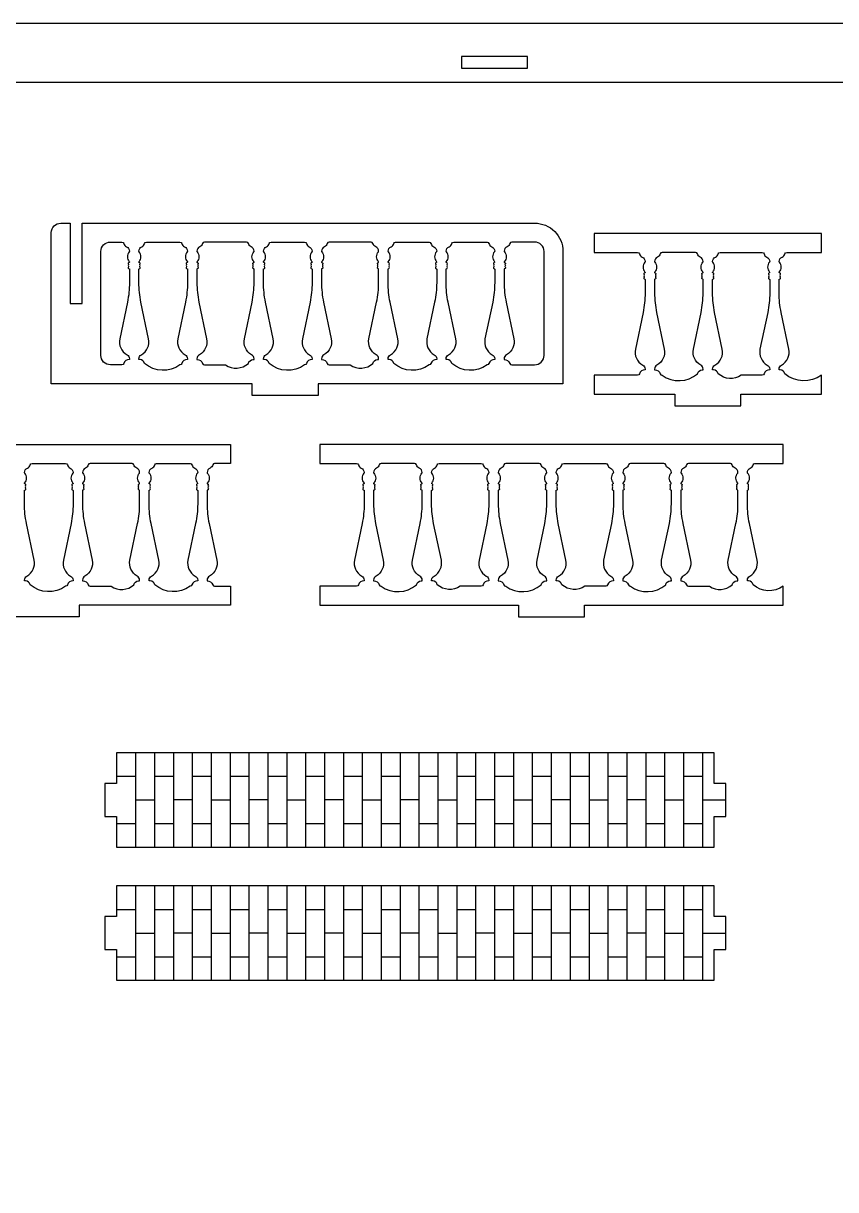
# Model space of a CAD drawing. Extents: x 6592 to 12102, y -827 to 2201.
# Drawn here: x 8427 to 8840, y 853 to 1446 of the extents above; entities that cross this region are included whole.
import ezdxf

# ---------------------------------------------------------------- set-up
doc = ezdxf.new("R2010")
doc.units = 0
doc.header["$MEASUREMENT"] = 0
doc.layers.add('LAYER_1', color=18, linetype='CONTINUOUS')

msp = doc.modelspace()

# ---------------------------------------------------------------- linework, layer by layer
at = {"layer": 'LAYER_1'}
for points in [[(8057.3, 1416.09), (8057.3, 853.29), (8027.3, 853.29), (8027.3, 1446.09), (9305.3, 1446.09), (9305.3, 853.29), (9275.3, 853.29), (9275.3, 1416.09)], [(8649.5, 1423.29), (8683.1, 1423.29), (8683.1, 1429.29), (8649.5, 1429.29)], [(8777.91, 1075.39), (8474.31, 1075.39), (8474.31, 1059.79), (8468.31, 1059.79), (8468.31, 1042.99), (8474.31, 1042.99), (8474.31, 1027.39), (8777.91, 1027.39), (8777.91, 1042.99), (8783.91, 1042.99), (8783.91, 1059.79), (8777.91, 1059.79)], [(8777.91, 1007.69), (8474.31, 1007.69), (8474.31, 992.09), (8468.31, 992.09), (8468.31, 975.29), (8474.31, 975.29), (8474.31, 959.69), (8777.91, 959.69), (8777.91, 975.29), (8783.91, 975.29), (8783.91, 992.09), (8777.91, 992.09)]]:
    msp.add_lwpolyline(points, close=True, dxfattribs=at)
for points in [[(8445.9, 1344.52), (8450.7, 1344.52), (8450.7, 1303.72), (8456.7, 1303.72), (8456.7, 1344.52), (8686.69, 1344.52, -0.414214), (8701.09, 1330.12), (8701.09, 1262.92), (8576.7, 1262.92), (8576.7, 1256.92), (8543.1, 1256.92), (8543.1, 1262.92), (8441.1, 1262.92), (8441.1, 1339.72, -0.414214)], [(8479.58, 1277.66, -0.272519), (8480.81, 1275.57), (8480.81, 1275.16, 0.352171), (8477.92, 1273.28, -0.352171), (8476.98, 1272.52), (8471.1, 1272.52, -0.414214), (8466.3, 1277.32), (8466.3, 1330.12, -0.414214), (8471.1, 1334.92), (8476.98, 1334.92, -0.352171), (8477.92, 1334.17, 0.244569), (8479.34, 1332.47, -0.294683), (8480.81, 1330.33, -0.187098), (8480.7, 1330, 0.375636), (8480.74, 1324.91, -0.584261), (8480.6, 1324.52, 0.594353), (8480.32, 1323.64, -0.39765), (8480.32, 1323.31, 0.39765), (8480.32, 1322.59, -0.39765), (8480.32, 1322.26, 0.600564), (8480.61, 1321.38, -0.366837), (8480.81, 1321.14), (8480.81, 1314.27, -0.051698), (8479.79, 1304.42), (8475.88, 1285.75, 0.328849)], [(8506.46, 1334.92, -0.352171), (8507.39, 1334.17, 0.244569), (8508.82, 1332.47, -0.294683), (8510.29, 1330.33, -0.187098), (8510.17, 1330, 0.375636), (8510.22, 1324.91, -0.584261), (8510.08, 1324.52, 0.594353), (8509.79, 1323.64, -0.39765), (8509.79, 1323.31, 0.39765), (8509.79, 1322.59, -0.39765), (8509.79, 1322.26, 0.600564), (8510.09, 1321.38, -0.366837), (8510.29, 1321.14), (8510.29, 1314.27, -0.051698), (8509.27, 1304.42), (8505.36, 1285.75, 0.328849), (8509.06, 1277.66, -0.272519), (8510.29, 1275.57), (8510.29, 1275.16, 0.352171), (8507.39, 1273.28, -0.352171), (8506.46, 1272.52, -0.352171), (8488.51, 1273.28, 0.352171), (8486.17, 1275.16), (8485.61, 1275.16), (8485.61, 1275.57, -0.272519), (8486.85, 1277.66, 0.328849), (8490.55, 1285.75), (8486.64, 1304.42, -0.051698), (8485.61, 1314.27), (8485.61, 1321.14, -0.366837), (8485.82, 1321.38, 0.600564), (8486.11, 1322.26, -0.39765), (8486.11, 1322.59, 0.39765), (8486.11, 1323.31, -0.39765), (8486.11, 1323.64, 0.594353), (8485.82, 1324.52, -0.584261), (8485.69, 1324.91, 0.375636), (8485.73, 1330, -0.187098), (8485.62, 1330.33, -0.294683), (8487.09, 1332.47, 0.244569), (8488.51, 1334.17, -0.352171), (8489.45, 1334.92)], [(8529.61, 1272.52, 0.352171), (8541.23, 1273.28, -0.352171), (8543.57, 1275.16), (8544.12, 1275.16), (8544.12, 1275.57, 0.272519), (8542.89, 1277.66, -0.328849), (8539.19, 1285.75), (8543.1, 1304.42, 0.051698), (8544.12, 1314.27), (8544.12, 1321.14, 0.366837), (8543.92, 1321.38, -0.600564), (8543.63, 1322.26, 0.39765), (8543.63, 1322.59, -0.39765), (8543.63, 1323.31, 0.39765), (8543.63, 1323.64, -0.594353), (8543.91, 1324.52, 0.584261), (8544.05, 1324.91, -0.375636), (8544.01, 1330, 0.187098), (8544.12, 1330.33, 0.294683), (8542.65, 1332.47, -0.244569), (8541.23, 1334.17, 0.352171), (8540.29, 1334.92), (8518.93, 1334.92, 0.352171), (8517.99, 1334.17, -0.244569), (8516.57, 1332.47, 0.294683), (8515.09, 1330.33, 0.187098), (8515.21, 1330, -0.375636), (8515.17, 1324.91, 0.584261), (8515.3, 1324.52, -0.594353), (8515.59, 1323.64, 0.39765), (8515.59, 1323.31, -0.39765), (8515.59, 1322.59, 0.39765), (8515.59, 1322.26, -0.600564), (8515.29, 1321.38, 0.366837), (8515.09, 1321.14), (8515.09, 1314.27, 0.051698), (8516.11, 1304.42), (8520.03, 1285.75, -0.328849), (8516.33, 1277.66, 0.272519), (8515.09, 1275.57), (8515.09, 1275.16, -0.352171), (8517.99, 1273.28, 0.352171), (8518.93, 1272.52)], [(8569.77, 1334.92, -0.352171), (8570.7, 1334.17, 0.244569), (8572.12, 1332.47, -0.294683), (8573.6, 1330.33, -0.187098), (8573.48, 1330, 0.375636), (8573.53, 1324.91, -0.584261), (8573.39, 1324.52, 0.594353), (8573.1, 1323.64, -0.39765), (8573.1, 1323.31, 0.39765), (8573.1, 1322.59, -0.39765), (8573.1, 1322.26, 0.600564), (8573.4, 1321.38, -0.366837), (8573.6, 1321.14), (8573.6, 1314.27, -0.051698), (8572.58, 1304.42), (8568.67, 1285.75, 0.328849), (8572.37, 1277.66, -0.272519), (8573.6, 1275.57), (8573.6, 1275.16, 0.352171), (8570.7, 1273.28, -0.352171), (8569.77, 1272.52, -0.352171), (8551.82, 1273.28, 0.352171), (8549.48, 1275.16), (8548.92, 1275.16), (8548.92, 1275.57, -0.272519), (8550.16, 1277.66, 0.328849), (8553.86, 1285.75), (8549.95, 1304.42, -0.051698), (8548.92, 1314.27), (8548.92, 1321.14, -0.366837), (8549.12, 1321.38, 0.600564), (8549.42, 1322.26, -0.39765), (8549.42, 1322.59, 0.39765), (8549.42, 1323.31, -0.39765), (8549.42, 1323.64, 0.594353), (8549.13, 1324.52, -0.584261), (8549, 1324.91, 0.375636), (8549.04, 1330, -0.187098), (8548.93, 1330.33, -0.294683), (8550.4, 1332.47, 0.244569), (8551.82, 1334.17, -0.352171), (8552.76, 1334.92)], [(8592.92, 1272.52, 0.352171), (8604.54, 1273.28, -0.352171), (8606.88, 1275.16), (8607.43, 1275.16), (8607.43, 1275.57, 0.272519), (8606.2, 1277.66, -0.328849), (8602.5, 1285.75), (8606.41, 1304.42, 0.051698), (8607.43, 1314.27), (8607.43, 1321.14, 0.366837), (8607.23, 1321.38, -0.600564), (8606.94, 1322.26, 0.39765), (8606.94, 1322.59, -0.39765), (8606.94, 1323.31, 0.39765), (8606.94, 1323.64, -0.594353), (8607.22, 1324.52, 0.584261), (8607.36, 1324.91, -0.375636), (8607.32, 1330, 0.187098), (8607.43, 1330.33, 0.294683), (8605.96, 1332.47, -0.244569), (8604.54, 1334.17, 0.352171), (8603.6, 1334.92), (8582.24, 1334.92, 0.352171), (8581.3, 1334.17, -0.244569), (8579.88, 1332.47, 0.294683), (8578.4, 1330.33, 0.187098), (8578.52, 1330, -0.375636), (8578.48, 1324.91, 0.584261), (8578.61, 1324.52, -0.594353), (8578.9, 1323.64, 0.39765), (8578.9, 1323.31, -0.39765), (8578.9, 1322.59, 0.39765), (8578.9, 1322.26, -0.600564), (8578.6, 1321.38, 0.366837), (8578.4, 1321.14), (8578.4, 1314.27, 0.051698), (8579.42, 1304.42), (8583.34, 1285.75, -0.328849), (8579.64, 1277.66, 0.272519), (8578.4, 1275.57), (8578.4, 1275.16, -0.352171), (8581.3, 1273.28, 0.352171), (8582.24, 1272.52)], [(8634.01, 1334.17, 0.244569), (8635.43, 1332.47, -0.294683), (8636.91, 1330.33, -0.187098), (8636.79, 1330, 0.375636), (8636.84, 1324.91, -0.584261), (8636.7, 1324.52, 0.594353), (8636.41, 1323.64, -0.39765), (8636.41, 1323.31, 0.39765), (8636.41, 1322.59, -0.39765), (8636.41, 1322.26, 0.600564), (8636.71, 1321.38, -0.366837), (8636.91, 1321.14), (8636.91, 1314.27, -0.051698), (8635.89, 1304.42), (8631.98, 1285.75, 0.328849), (8635.68, 1277.66, -0.272519), (8636.91, 1275.57), (8636.91, 1275.16, 0.352171), (8634.01, 1273.28, -0.352171), (8633.08, 1272.52, -0.352171), (8615.13, 1273.28, 0.352171), (8612.79, 1275.16), (8612.23, 1275.16), (8612.23, 1275.57, -0.272519), (8613.47, 1277.66, 0.328849), (8617.17, 1285.75), (8613.25, 1304.42, -0.051698), (8612.23, 1314.27), (8612.23, 1321.14, -0.366837), (8612.43, 1321.38, 0.600564), (8612.73, 1322.26, -0.39765), (8612.73, 1322.59, 0.39765), (8612.73, 1323.31, -0.39765), (8612.73, 1323.64, 0.594353), (8612.44, 1324.52, -0.584261), (8612.31, 1324.91, 0.375636), (8612.35, 1330, -0.187098), (8612.23, 1330.33, -0.294683), (8613.71, 1332.47, 0.244569), (8615.13, 1334.17, -0.352171), (8616.07, 1334.92), (8633.08, 1334.92, -0.352171)], [(8641.83, 1330, -0.187098), (8641.71, 1330.33, -0.294683), (8643.19, 1332.47, 0.244569), (8644.61, 1334.17, -0.352171), (8645.55, 1334.92), (8662.55, 1334.92, -0.352171), (8663.49, 1334.17, 0.244569), (8664.91, 1332.47, -0.294683), (8666.39, 1330.33, -0.187098), (8666.27, 1330, 0.375636), (8666.31, 1324.91, -0.584261), (8666.18, 1324.52, 0.594353), (8665.89, 1323.64, -0.39765), (8665.89, 1323.31, 0.39765), (8665.89, 1322.59, -0.39765), (8665.89, 1322.26, 0.600564), (8666.19, 1321.38, -0.366837), (8666.39, 1321.14), (8666.39, 1314.27, -0.051698), (8665.37, 1304.42), (8661.45, 1285.75, 0.328849), (8665.15, 1277.66, -0.272519), (8666.39, 1275.57), (8666.39, 1275.16, 0.352171), (8663.49, 1273.28, -0.352171), (8662.55, 1272.52, -0.352171), (8644.61, 1273.28, 0.352171), (8642.26, 1275.16), (8641.71, 1275.16), (8641.71, 1275.57, -0.272519), (8642.95, 1277.66, 0.328849), (8646.64, 1285.75), (8642.73, 1304.42, -0.051698), (8641.71, 1314.27), (8641.71, 1321.14, -0.366837), (8641.91, 1321.38, 0.600564), (8642.21, 1322.26, -0.39765), (8642.21, 1322.59, 0.39765), (8642.21, 1323.31, -0.39765), (8642.21, 1323.64, 0.594353), (8641.92, 1324.52, -0.584261), (8641.79, 1324.91, 0.375636)], [(8671.19, 1330.33, 0.187098), (8671.3, 1330, -0.375636), (8671.26, 1324.91, 0.584261), (8671.4, 1324.52, -0.594353), (8671.69, 1323.64, 0.39765), (8671.69, 1323.31, -0.39765), (8671.69, 1322.59, 0.39765), (8671.69, 1322.26, -0.600564), (8671.39, 1321.38, 0.366837), (8671.19, 1321.14), (8671.19, 1314.27, 0.051698), (8672.21, 1304.42), (8676.12, 1285.75, -0.328849), (8672.42, 1277.66, 0.272519), (8671.19, 1275.57), (8671.19, 1275.16, -0.352171), (8674.09, 1273.28, 0.352171), (8675.02, 1272.52), (8686.69, 1272.52, 0.414214), (8691.49, 1277.32), (8691.49, 1330.12, 0.414214), (8686.69, 1334.92), (8675.02, 1334.92, 0.352171), (8674.09, 1334.17, -0.244569), (8672.66, 1332.47, 0.294683)], [(8832.38, 1257.66), (8832.38, 1267.26, -0.352171), (8813.82, 1268.02, 0.352171), (8811.48, 1269.9), (8810.93, 1269.9), (8810.93, 1270.3, -0.272519), (8812.16, 1272.4, 0.328849), (8815.86, 1280.49), (8811.95, 1299.16, -0.051698), (8810.93, 1309.01), (8810.93, 1315.88, -0.366837), (8811.13, 1316.11, 0.600564), (8811.42, 1316.99, -0.39765), (8811.42, 1317.32, 0.39765), (8811.42, 1318.05, -0.39765), (8811.42, 1318.38, 0.594353), (8811.14, 1319.26, -0.584261), (8811, 1319.65, 0.375636), (8811.04, 1324.74, -0.187098), (8810.93, 1325.07, -0.294683), (8812.4, 1327.21, 0.244569), (8813.82, 1328.91, -0.352171), (8814.76, 1329.66), (8832.38, 1329.66), (8832.38, 1339.26), (8717.01, 1339.26), (8717.01, 1329.66), (8738.98, 1329.66, -0.352171), (8739.92, 1328.91, 0.244569), (8741.34, 1327.21, -0.294683), (8742.81, 1325.07, -0.187098), (8742.7, 1324.74, 0.375636), (8742.74, 1319.65, -0.584261), (8742.61, 1319.26, 0.594353), (8742.32, 1318.38, -0.39765), (8742.32, 1318.05, 0.39765), (8742.32, 1317.32, -0.39765), (8742.32, 1316.99, 0.600564), (8742.61, 1316.11, -0.366837), (8742.82, 1315.88), (8742.82, 1309.01, -0.051698), (8741.79, 1299.16), (8737.88, 1280.49, 0.328849), (8741.58, 1272.4, -0.272519), (8742.82, 1270.3), (8742.82, 1269.9, 0.352171), (8739.92, 1268.02, -0.352171), (8738.98, 1267.26), (8717.01, 1267.26), (8717.01, 1257.66), (8757.89, 1257.66), (8757.89, 1251.66), (8791.49, 1251.66), (8791.49, 1257.66)], [(8768.46, 1329.66), (8751.45, 1329.66, 0.352171), (8750.51, 1328.91, -0.244569), (8749.09, 1327.21, 0.294683), (8747.62, 1325.07, 0.187098), (8747.73, 1324.74, -0.375636), (8747.69, 1319.65, 0.584261), (8747.83, 1319.26, -0.594353), (8748.11, 1318.38, 0.39765), (8748.11, 1318.05, -0.39765), (8748.11, 1317.32, 0.39765), (8748.11, 1316.99, -0.600564), (8747.82, 1316.11, 0.366837), (8747.62, 1315.88), (8747.62, 1309.01, 0.051698), (8748.64, 1299.16), (8752.55, 1280.49, -0.328849), (8748.85, 1272.4, 0.272519), (8747.62, 1270.3), (8747.62, 1269.9, -0.352171), (8750.51, 1268.02, 0.352171), (8751.45, 1267.26, 0.352171), (8769.4, 1268.02, -0.352171), (8771.74, 1269.9), (8772.29, 1269.9), (8772.29, 1270.3, 0.272519), (8771.06, 1272.4, -0.328849), (8767.36, 1280.49), (8771.27, 1299.16, 0.051698), (8772.29, 1309.01), (8772.29, 1315.88, 0.366837), (8772.09, 1316.11, -0.600564), (8771.8, 1316.99, 0.39765), (8771.8, 1317.32, -0.39765), (8771.8, 1318.05, 0.39765), (8771.8, 1318.38, -0.594353), (8772.08, 1319.26, 0.584261), (8772.22, 1319.65, -0.375636), (8772.18, 1324.74, 0.187098), (8772.29, 1325.07, 0.294683), (8770.82, 1327.21, -0.244569), (8769.4, 1328.91, 0.352171)], [(8791.61, 1267.26, -0.352171), (8779.99, 1268.02, 0.352171), (8777.65, 1269.9), (8777.09, 1269.9), (8777.09, 1270.3, -0.272519), (8778.33, 1272.4, 0.328849), (8782.03, 1280.49), (8778.11, 1299.16, -0.051698), (8777.09, 1309.01), (8777.09, 1315.88, -0.366837), (8777.29, 1316.11, 0.600564), (8777.59, 1316.99, -0.39765), (8777.59, 1317.32, 0.39765), (8777.59, 1318.05, -0.39765), (8777.59, 1318.38, 0.594353), (8777.3, 1319.26, -0.584261), (8777.17, 1319.65, 0.375636), (8777.21, 1324.74, -0.187098), (8777.09, 1325.07, -0.294683), (8778.57, 1327.21, 0.244569), (8779.99, 1328.91, -0.352171), (8780.93, 1329.66), (8802.29, 1329.66, -0.352171), (8803.23, 1328.91, 0.244569), (8804.65, 1327.21, -0.294683), (8806.12, 1325.07, -0.187098), (8806.01, 1324.74, 0.375636), (8806.05, 1319.65, -0.584261), (8805.91, 1319.26, 0.594353), (8805.63, 1318.38, -0.39765), (8805.63, 1318.05, 0.39765), (8805.63, 1317.32, -0.39765), (8805.63, 1316.99, 0.600564), (8805.92, 1316.11, -0.366837), (8806.13, 1315.88), (8806.13, 1309.01, -0.051698), (8805.1, 1299.16), (8801.19, 1280.49, 0.328849), (8804.89, 1272.4, -0.272519), (8806.13, 1270.3), (8806.13, 1269.9, 0.352171), (8803.23, 1268.02, -0.352171), (8802.29, 1267.26)], [(8678.45, 1150.43), (8678.45, 1144.43), (8712.05, 1144.43), (8712.05, 1150.43), (8813.02, 1150.43), (8813.02, 1160.03, -0.352171), (8797.69, 1160.78, 0.352171), (8795.35, 1162.66), (8794.8, 1162.66), (8794.8, 1163.07, -0.272519), (8796.03, 1165.17, 0.328849), (8799.73, 1173.26), (8795.82, 1191.92, -0.051698), (8794.8, 1201.77), (8794.8, 1208.64, -0.366837), (8795, 1208.88, 0.600564), (8795.29, 1209.76, -0.39765), (8795.29, 1210.09, 0.39765), (8795.29, 1210.81, -0.39765), (8795.29, 1211.14, 0.594353), (8795.01, 1212.02, -0.584261), (8794.87, 1212.41, 0.375636), (8794.91, 1217.5, -0.187098), (8794.8, 1217.83, -0.294683), (8796.27, 1219.97, 0.244569), (8797.69, 1221.67, -0.352171), (8798.63, 1222.43), (8813.02, 1222.43), (8813.02, 1232.03), (8577.48, 1232.03), (8577.48, 1222.43), (8596.23, 1222.43, -0.352171), (8597.17, 1221.67, 0.244569), (8598.59, 1219.97, -0.294683), (8600.07, 1217.83, -0.187098), (8599.95, 1217.5, 0.375636), (8599.99, 1212.41, -0.584261), (8599.86, 1212.02, 0.594353), (8599.57, 1211.14, -0.39765), (8599.57, 1210.81, 0.39765), (8599.57, 1210.09, -0.39765), (8599.57, 1209.76, 0.600564), (8599.87, 1208.88, -0.366837), (8600.07, 1208.64), (8600.07, 1201.77, -0.051698), (8599.05, 1191.92), (8595.13, 1173.26, 0.328849), (8598.83, 1165.17, -0.272519), (8600.07, 1163.07), (8600.07, 1162.66, 0.352171), (8597.17, 1160.78, -0.352171), (8596.23, 1160.03), (8577.48, 1160.03), (8577.48, 1150.43)], [(8448.32, 1222.43, -0.352171), (8449.26, 1221.67, 0.244569), (8450.68, 1219.97, -0.294683), (8452.16, 1217.83, -0.187098), (8452.04, 1217.5, 0.375636), (8452.08, 1212.41, -0.584261), (8451.95, 1212.02, 0.594353), (8451.66, 1211.14, -0.39765), (8451.66, 1210.81, 0.39765), (8451.66, 1210.09, -0.39765), (8451.66, 1209.76, 0.600564), (8451.96, 1208.88, -0.366837), (8452.16, 1208.64), (8452.16, 1201.77, -0.051698), (8451.14, 1191.92), (8447.22, 1173.26, 0.328849), (8450.92, 1165.17, -0.272519), (8452.16, 1163.07), (8452.16, 1162.66, 0.352171), (8449.26, 1160.78, -0.352171), (8448.32, 1160.03, -0.352171), (8430.38, 1160.78, 0.352171), (8428.03, 1162.66), (8427.48, 1162.66), (8427.48, 1163.07, -0.272519), (8428.72, 1165.17, 0.328849), (8432.41, 1173.26), (8428.5, 1191.92, -0.051698), (8427.48, 1201.77), (8427.48, 1208.64, -0.366837), (8427.68, 1208.88, 0.600564), (8427.98, 1209.76, -0.39765), (8427.98, 1210.09, 0.39765), (8427.98, 1210.81, -0.39765), (8427.98, 1211.14, 0.594353), (8427.69, 1212.02, -0.584261), (8427.55, 1212.41, 0.375636), (8427.6, 1217.5, -0.187098), (8427.48, 1217.83, -0.294683), (8428.96, 1219.97, 0.244569), (8430.38, 1221.67, -0.352171), (8431.32, 1222.43)], [(8471.47, 1160.03, 0.352171), (8483.09, 1160.78, -0.352171), (8485.44, 1162.66), (8485.99, 1162.66), (8485.99, 1163.07, 0.272519), (8484.75, 1165.17, -0.328849), (8481.06, 1173.26), (8484.97, 1191.92, 0.051698), (8485.99, 1201.77), (8485.99, 1208.64, 0.366837), (8485.79, 1208.88, -0.600564), (8485.49, 1209.76, 0.39765), (8485.49, 1210.09, -0.39765), (8485.49, 1210.81, 0.39765), (8485.49, 1211.14, -0.594353), (8485.78, 1212.02, 0.584261), (8485.92, 1212.41, -0.375636), (8485.87, 1217.5, 0.187098), (8485.99, 1217.83, 0.294683), (8484.51, 1219.97, -0.244569), (8483.09, 1221.67, 0.352171), (8482.16, 1222.43), (8460.79, 1222.43, 0.352171), (8459.85, 1221.67, -0.244569), (8458.43, 1219.97, 0.294683), (8456.96, 1217.83, 0.187098), (8457.07, 1217.5, -0.375636), (8457.03, 1212.41, 0.584261), (8457.17, 1212.02, -0.594353), (8457.45, 1211.14, 0.39765), (8457.45, 1210.81, -0.39765), (8457.45, 1210.09, 0.39765), (8457.45, 1209.76, -0.600564), (8457.16, 1208.88, 0.366837), (8456.96, 1208.64), (8456.96, 1201.77, 0.051698), (8457.98, 1191.92), (8461.89, 1173.26, -0.328849), (8458.19, 1165.17, 0.272519), (8456.96, 1163.07), (8456.96, 1162.66, -0.352171), (8459.85, 1160.78, 0.352171), (8460.79, 1160.03)], [(8511.63, 1222.43, -0.352171), (8512.57, 1221.67, 0.244569), (8513.99, 1219.97, -0.294683), (8515.47, 1217.83, -0.187098), (8515.35, 1217.5, 0.375636), (8515.39, 1212.41, -0.584261), (8515.26, 1212.02, 0.594353), (8514.97, 1211.14, -0.39765), (8514.97, 1210.81, 0.39765), (8514.97, 1210.09, -0.39765), (8514.97, 1209.76, 0.600564), (8515.27, 1208.88, -0.366837), (8515.47, 1208.64), (8515.47, 1201.77, -0.051698), (8514.45, 1191.92), (8510.53, 1173.26, 0.328849), (8514.23, 1165.17, -0.272519), (8515.47, 1163.07), (8515.47, 1162.66, 0.352171), (8512.57, 1160.78, -0.352171), (8511.63, 1160.03, -0.352171), (8493.69, 1160.78, 0.352171), (8491.34, 1162.66), (8490.79, 1162.66), (8490.79, 1163.07, -0.272519), (8492.03, 1165.17, 0.328849), (8495.72, 1173.26), (8491.81, 1191.92, -0.051698), (8490.79, 1201.77), (8490.79, 1208.64, -0.366837), (8490.99, 1208.88, 0.600564), (8491.29, 1209.76, -0.39765), (8491.29, 1210.09, 0.39765), (8491.29, 1210.81, -0.39765), (8491.29, 1211.14, 0.594353), (8491, 1212.02, -0.584261), (8490.86, 1212.41, 0.375636), (8490.91, 1217.5, -0.187098), (8490.79, 1217.83, -0.294683), (8492.27, 1219.97, 0.244569), (8493.69, 1221.67, -0.352171), (8494.62, 1222.43)], [(8625.71, 1222.43), (8608.7, 1222.43, 0.352171), (8607.76, 1221.67, -0.244569), (8606.34, 1219.97, 0.294683), (8604.87, 1217.83, 0.187098), (8604.98, 1217.5, -0.375636), (8604.94, 1212.41, 0.584261), (8605.08, 1212.02, -0.594353), (8605.36, 1211.14, 0.39765), (8605.36, 1210.81, -0.39765), (8605.36, 1210.09, 0.39765), (8605.36, 1209.76, -0.600564), (8605.07, 1208.88, 0.366837), (8604.87, 1208.64), (8604.87, 1201.77, 0.051698), (8605.89, 1191.92), (8609.8, 1173.26, -0.328849), (8606.1, 1165.17, 0.272519), (8604.87, 1163.07), (8604.87, 1162.66, -0.352171), (8607.76, 1160.78, 0.352171), (8608.7, 1160.03, 0.352171), (8626.65, 1160.78, -0.352171), (8628.99, 1162.66), (8629.54, 1162.66), (8629.54, 1163.07, 0.272519), (8628.31, 1165.17, -0.328849), (8624.61, 1173.26), (8628.52, 1191.92, 0.051698), (8629.54, 1201.77), (8629.54, 1208.64, 0.366837), (8629.34, 1208.88, -0.600564), (8629.05, 1209.76, 0.39765), (8629.05, 1210.09, -0.39765), (8629.05, 1210.81, 0.39765), (8629.05, 1211.14, -0.594353), (8629.33, 1212.02, 0.584261), (8629.47, 1212.41, -0.375636), (8629.43, 1217.5, 0.187098), (8629.54, 1217.83, 0.294683), (8628.07, 1219.97, -0.244569), (8626.65, 1221.67, 0.352171)], [(8648.86, 1160.03, -0.352171), (8637.24, 1160.78, 0.352171), (8634.9, 1162.66), (8634.34, 1162.66), (8634.34, 1163.07, -0.272519), (8635.58, 1165.17, 0.328849), (8639.28, 1173.26), (8635.37, 1191.92, -0.051698), (8634.34, 1201.77), (8634.34, 1208.64, -0.366837), (8634.55, 1208.88, 0.600564), (8634.84, 1209.76, -0.39765), (8634.84, 1210.09, 0.39765), (8634.84, 1210.81, -0.39765), (8634.84, 1211.14, 0.594353), (8634.55, 1212.02, -0.584261), (8634.42, 1212.41, 0.375636), (8634.46, 1217.5, -0.187098), (8634.35, 1217.83, -0.294683), (8635.82, 1219.97, 0.244569), (8637.24, 1221.67, -0.352171), (8638.18, 1222.43), (8659.54, 1222.43, -0.352171), (8660.48, 1221.67, 0.244569), (8661.9, 1219.97, -0.294683), (8663.38, 1217.83, -0.187098), (8663.26, 1217.5, 0.375636), (8663.3, 1212.41, -0.584261), (8663.17, 1212.02, 0.594353), (8662.88, 1211.14, -0.39765), (8662.88, 1210.81, 0.39765), (8662.88, 1210.09, -0.39765), (8662.88, 1209.76, 0.600564), (8663.18, 1208.88, -0.366837), (8663.38, 1208.64), (8663.38, 1201.77, -0.051698), (8662.36, 1191.92), (8658.44, 1173.26, 0.328849), (8662.14, 1165.17, -0.272519), (8663.38, 1163.07), (8663.38, 1162.66, 0.352171), (8660.48, 1160.78, -0.352171), (8659.54, 1160.03)], [(8689.02, 1222.43), (8672.01, 1222.43, 0.352171), (8671.07, 1221.67, -0.244569), (8669.65, 1219.97, 0.294683), (8668.18, 1217.83, 0.187098), (8668.29, 1217.5, -0.375636), (8668.25, 1212.41, 0.584261), (8668.39, 1212.02, -0.594353), (8668.67, 1211.14, 0.39765), (8668.67, 1210.81, -0.39765), (8668.67, 1210.09, 0.39765), (8668.67, 1209.76, -0.600564), (8668.38, 1208.88, 0.366837), (8668.18, 1208.64), (8668.18, 1201.77, 0.051698), (8669.2, 1191.92), (8673.11, 1173.26, -0.328849), (8669.41, 1165.17, 0.272519), (8668.18, 1163.07), (8668.18, 1162.66, -0.352171), (8671.07, 1160.78, 0.352171), (8672.01, 1160.03, 0.352171), (8689.96, 1160.78, -0.352171), (8692.3, 1162.66), (8692.85, 1162.66), (8692.85, 1163.07, 0.272519), (8691.62, 1165.17, -0.328849), (8687.92, 1173.26), (8691.83, 1191.92, 0.051698), (8692.85, 1201.77), (8692.85, 1208.64, 0.366837), (8692.65, 1208.88, -0.600564), (8692.36, 1209.76, 0.39765), (8692.36, 1210.09, -0.39765), (8692.36, 1210.81, 0.39765), (8692.36, 1211.14, -0.594353), (8692.64, 1212.02, 0.584261), (8692.78, 1212.41, -0.375636), (8692.74, 1217.5, 0.187098), (8692.85, 1217.83, 0.294683), (8691.38, 1219.97, -0.244569), (8689.96, 1221.67, 0.352171)], [(8712.17, 1160.03, -0.352171), (8700.55, 1160.78, 0.352171), (8698.21, 1162.66), (8697.65, 1162.66), (8697.65, 1163.07, -0.272519), (8698.89, 1165.17, 0.328849), (8702.59, 1173.26), (8698.68, 1191.92, -0.051698), (8697.65, 1201.77), (8697.65, 1208.64, -0.366837), (8697.86, 1208.88, 0.600564), (8698.15, 1209.76, -0.39765), (8698.15, 1210.09, 0.39765), (8698.15, 1210.81, -0.39765), (8698.15, 1211.14, 0.594353), (8697.86, 1212.02, -0.584261), (8697.73, 1212.41, 0.375636), (8697.77, 1217.5, -0.187098), (8697.66, 1217.83, -0.294683), (8699.13, 1219.97, 0.244569), (8700.55, 1221.67, -0.352171), (8701.49, 1222.43), (8722.85, 1222.43, -0.352171), (8723.79, 1221.67, 0.244569), (8725.21, 1219.97, -0.294683), (8726.69, 1217.83, -0.187098), (8726.57, 1217.5, 0.375636), (8726.61, 1212.41, -0.584261), (8726.48, 1212.02, 0.594353), (8726.19, 1211.14, -0.39765), (8726.19, 1210.81, 0.39765), (8726.19, 1210.09, -0.39765), (8726.19, 1209.76, 0.600564), (8726.49, 1208.88, -0.366837), (8726.69, 1208.64), (8726.69, 1201.77, -0.051698), (8725.67, 1191.92), (8721.75, 1173.26, 0.328849), (8725.45, 1165.17, -0.272519), (8726.69, 1163.07), (8726.69, 1162.66, 0.352171), (8723.79, 1160.78, -0.352171), (8722.85, 1160.03)], [(8752.33, 1222.43), (8735.32, 1222.43, 0.352171), (8734.38, 1221.67, -0.244569), (8732.96, 1219.97, 0.294683), (8731.49, 1217.83, 0.187098), (8731.6, 1217.5, -0.375636), (8731.56, 1212.41, 0.584261), (8731.7, 1212.02, -0.594353), (8731.98, 1211.14, 0.39765), (8731.98, 1210.81, -0.39765), (8731.98, 1210.09, 0.39765), (8731.98, 1209.76, -0.600564), (8731.69, 1208.88, 0.366837), (8731.49, 1208.64), (8731.49, 1201.77, 0.051698), (8732.51, 1191.92), (8736.42, 1173.26, -0.328849), (8732.72, 1165.17, 0.272519), (8731.49, 1163.07), (8731.49, 1162.66, -0.352171), (8734.38, 1160.78, 0.352171), (8735.32, 1160.03, 0.352171), (8753.27, 1160.78, -0.352171), (8755.61, 1162.66), (8756.16, 1162.66), (8756.16, 1163.07, 0.272519), (8754.93, 1165.17, -0.328849), (8751.23, 1173.26), (8755.14, 1191.92, 0.051698), (8756.16, 1201.77), (8756.16, 1208.64, 0.366837), (8755.96, 1208.88, -0.600564), (8755.67, 1209.76, 0.39765), (8755.67, 1210.09, -0.39765), (8755.67, 1210.81, 0.39765), (8755.67, 1211.14, -0.594353), (8755.95, 1212.02, 0.584261), (8756.09, 1212.41, -0.375636), (8756.05, 1217.5, 0.187098), (8756.16, 1217.83, 0.294683), (8754.69, 1219.97, -0.244569), (8753.27, 1221.67, 0.352171)], [(8775.48, 1160.03, 0.352171), (8787.1, 1160.78, -0.352171), (8789.44, 1162.66), (8790, 1162.66), (8790, 1163.07, 0.272519), (8788.76, 1165.17, -0.328849), (8785.06, 1173.26), (8788.98, 1191.92, 0.051698), (8790, 1201.77), (8790, 1208.64, 0.366837), (8789.8, 1208.88, -0.600564), (8789.5, 1209.76, 0.39765), (8789.5, 1210.09, -0.39765), (8789.5, 1210.81, 0.39765), (8789.5, 1211.14, -0.594353), (8789.79, 1212.02, 0.584261), (8789.92, 1212.41, -0.375636), (8789.88, 1217.5, 0.187098), (8790, 1217.83, 0.294683), (8788.52, 1219.97, -0.244569), (8787.1, 1221.67, 0.352171), (8786.16, 1222.43), (8764.8, 1222.43, 0.352171), (8763.86, 1221.67, -0.244569), (8762.44, 1219.97, 0.294683), (8760.97, 1217.83, 0.187098), (8761.08, 1217.5, -0.375636), (8761.04, 1212.41, 0.584261), (8761.17, 1212.02, -0.594353), (8761.46, 1211.14, 0.39765), (8761.46, 1210.81, -0.39765), (8761.46, 1210.09, 0.39765), (8761.46, 1209.76, -0.600564), (8761.16, 1208.88, 0.366837), (8760.96, 1208.64), (8760.96, 1201.77, 0.051698), (8761.98, 1191.92), (8765.9, 1173.26, -0.328849), (8762.2, 1165.17, 0.272519), (8760.96, 1163.07), (8760.96, 1162.66, -0.352171), (8763.86, 1160.78, 0.352171), (8764.8, 1160.03)]]:
    msp.add_lwpolyline(points, format="xyb", close=True, dxfattribs=at)
msp.add_lwpolyline([(8344.68, 1232.03), (8532.22, 1232.03), (8532.22, 1222.43), (8524.1, 1222.43, 0.352171), (8523.16, 1221.67, -0.244569), (8521.74, 1219.97, 0.294683), (8520.27, 1217.83, 0.187098), (8520.38, 1217.5, -0.375636), (8520.34, 1212.41, 0.584261), (8520.48, 1212.02, -0.594353), (8520.76, 1211.14, 0.39765), (8520.76, 1210.81, -0.39765), (8520.76, 1210.09, 0.39765), (8520.76, 1209.76, -0.600564), (8520.47, 1208.88, 0.366837), (8520.27, 1208.64), (8520.27, 1201.77, 0.051698), (8521.29, 1191.92), (8525.2, 1173.26, -0.328849), (8521.5, 1165.17, 0.272519), (8520.27, 1163.07), (8520.27, 1162.66, -0.352171), (8523.16, 1160.78, 0.352171), (8524.1, 1160.03), (8532.22, 1160.03), (8532.22, 1150.43), (8455.25, 1150.43), (8455.25, 1144.43), (8421.65, 1144.43)], format="xyb", dxfattribs=at)
for points in [[(8483.91, 1075.39), (8483.91, 1027.39)], [(8493.51, 1075.39), (8493.51, 1027.39)], [(8503.11, 1075.39), (8503.11, 1027.39)], [(8512.71, 1075.39), (8512.71, 1027.39)], [(8522.31, 1075.39), (8522.31, 1027.39)], [(8531.91, 1075.39), (8531.91, 1027.39)], [(8541.51, 1075.39), (8541.51, 1027.39)], [(8551.11, 1075.39), (8551.11, 1027.39)], [(8560.71, 1075.39), (8560.71, 1027.39)], [(8570.31, 1075.39), (8570.31, 1027.39)], [(8579.91, 1075.39), (8579.91, 1027.39)], [(8589.51, 1075.39), (8589.51, 1027.39)], [(8599.11, 1075.39), (8599.11, 1027.39)], [(8608.71, 1075.39), (8608.71, 1027.39)], [(8618.31, 1075.39), (8618.31, 1027.39)], [(8627.91, 1075.39), (8627.91, 1027.39)], [(8637.51, 1075.39), (8637.51, 1027.39)], [(8647.11, 1075.39), (8647.11, 1027.39)], [(8656.71, 1075.39), (8656.71, 1027.39)], [(8666.31, 1075.39), (8666.31, 1027.39)], [(8675.91, 1075.39), (8675.91, 1027.39)], [(8685.51, 1075.39), (8685.51, 1027.39)], [(8695.11, 1075.39), (8695.11, 1027.39)], [(8704.71, 1075.39), (8704.71, 1027.39)], [(8714.31, 1075.39), (8714.31, 1027.39)], [(8723.91, 1075.39), (8723.91, 1027.39)], [(8733.51, 1075.39), (8733.51, 1027.39)], [(8743.11, 1075.39), (8743.11, 1027.39)], [(8752.71, 1075.39), (8752.71, 1027.39)], [(8762.31, 1075.39), (8762.31, 1027.39)], [(8771.91, 1075.39), (8771.91, 1027.39)], [(8474.31, 1063.39), (8483.91, 1063.39)], [(8493.51, 1063.39), (8503.11, 1063.39)], [(8512.71, 1063.39), (8522.31, 1063.39)], [(8531.91, 1063.39), (8541.51, 1063.39)], [(8551.11, 1063.39), (8560.71, 1063.39)], [(8570.31, 1063.39), (8579.91, 1063.39)], [(8589.51, 1063.39), (8599.11, 1063.39)], [(8608.71, 1063.39), (8618.31, 1063.39)], [(8627.91, 1063.39), (8637.51, 1063.39)], [(8647.11, 1063.39), (8656.71, 1063.39)], [(8666.31, 1063.39), (8675.91, 1063.39)], [(8685.51, 1063.39), (8695.11, 1063.39)], [(8704.71, 1063.39), (8714.31, 1063.39)], [(8723.91, 1063.39), (8733.51, 1063.39)], [(8743.11, 1063.39), (8752.71, 1063.39)], [(8762.31, 1063.39), (8771.91, 1063.39)], [(8483.91, 1051.39), (8493.51, 1051.39)], [(8512.71, 1051.39), (8503.11, 1051.39)], [(8522.31, 1051.39), (8531.91, 1051.39)], [(8551.11, 1051.39), (8541.51, 1051.39)], [(8560.71, 1051.39), (8570.31, 1051.39)], [(8589.51, 1051.39), (8579.91, 1051.39)], [(8599.11, 1051.39), (8608.71, 1051.39)], [(8627.91, 1051.39), (8618.31, 1051.39)], [(8637.51, 1051.39), (8647.11, 1051.39)], [(8666.31, 1051.39), (8656.71, 1051.39)], [(8675.91, 1051.39), (8685.51, 1051.39)], [(8704.71, 1051.39), (8695.11, 1051.39)], [(8714.31, 1051.39), (8723.91, 1051.39)], [(8743.11, 1051.39), (8733.51, 1051.39)], [(8752.71, 1051.39), (8762.31, 1051.39)], [(8771.91, 1051.39), (8783.91, 1051.39)], [(8474.31, 1039.39), (8483.91, 1039.39)], [(8493.51, 1039.39), (8503.11, 1039.39)], [(8512.71, 1039.39), (8522.31, 1039.39)], [(8531.91, 1039.39), (8541.51, 1039.39)], [(8551.11, 1039.39), (8560.71, 1039.39)], [(8570.31, 1039.39), (8579.91, 1039.39)], [(8589.51, 1039.39), (8599.11, 1039.39)], [(8608.71, 1039.39), (8618.31, 1039.39)], [(8627.91, 1039.39), (8637.51, 1039.39)], [(8647.11, 1039.39), (8656.71, 1039.39)], [(8666.31, 1039.39), (8675.91, 1039.39)], [(8685.51, 1039.39), (8695.11, 1039.39)], [(8704.71, 1039.39), (8714.31, 1039.39)], [(8723.91, 1039.39), (8733.51, 1039.39)], [(8743.11, 1039.39), (8752.71, 1039.39)], [(8762.31, 1039.39), (8771.91, 1039.39)], [(8483.91, 1007.69), (8483.91, 959.69)], [(8493.51, 1007.69), (8493.51, 959.69)], [(8503.11, 1007.69), (8503.11, 959.69)], [(8512.71, 1007.69), (8512.71, 959.69)], [(8522.31, 1007.69), (8522.31, 959.69)], [(8531.91, 1007.69), (8531.91, 959.69)], [(8541.51, 1007.69), (8541.51, 959.69)], [(8551.11, 1007.69), (8551.11, 959.69)], [(8560.71, 1007.69), (8560.71, 959.69)], [(8570.31, 1007.69), (8570.31, 959.69)], [(8579.91, 1007.69), (8579.91, 959.69)], [(8589.51, 1007.69), (8589.51, 959.69)], [(8599.11, 1007.69), (8599.11, 959.69)], [(8608.71, 1007.69), (8608.71, 959.69)], [(8618.31, 1007.69), (8618.31, 959.69)], [(8627.91, 1007.69), (8627.91, 959.69)], [(8637.51, 1007.69), (8637.51, 959.69)], [(8647.11, 1007.69), (8647.11, 959.69)], [(8656.71, 1007.69), (8656.71, 959.69)], [(8666.31, 1007.69), (8666.31, 959.69)], [(8675.91, 1007.69), (8675.91, 959.69)], [(8685.51, 1007.69), (8685.51, 959.69)], [(8695.11, 1007.69), (8695.11, 959.69)], [(8704.71, 1007.69), (8704.71, 959.69)], [(8714.31, 1007.69), (8714.31, 959.69)], [(8723.91, 1007.69), (8723.91, 959.69)], [(8733.51, 1007.69), (8733.51, 959.69)], [(8743.11, 1007.69), (8743.11, 959.69)], [(8752.71, 1007.69), (8752.71, 959.69)], [(8762.31, 1007.69), (8762.31, 959.69)], [(8771.91, 1007.69), (8771.91, 959.69)], [(8474.31, 995.69), (8483.91, 995.69)], [(8493.51, 995.69), (8503.11, 995.69)], [(8512.71, 995.69), (8522.31, 995.69)], [(8531.91, 995.69), (8541.51, 995.69)], [(8551.11, 995.69), (8560.71, 995.69)], [(8570.31, 995.69), (8579.91, 995.69)], [(8589.51, 995.69), (8599.11, 995.69)], [(8608.71, 995.69), (8618.31, 995.69)], [(8627.91, 995.69), (8637.51, 995.69)], [(8647.11, 995.69), (8656.71, 995.69)], [(8666.31, 995.69), (8675.91, 995.69)], [(8685.51, 995.69), (8695.11, 995.69)], [(8704.71, 995.69), (8714.31, 995.69)], [(8723.91, 995.69), (8733.51, 995.69)], [(8743.11, 995.69), (8752.71, 995.69)], [(8762.31, 995.69), (8771.91, 995.69)], [(8483.91, 983.69), (8493.51, 983.69)], [(8512.71, 983.69), (8503.11, 983.69)], [(8522.31, 983.69), (8531.91, 983.69)], [(8551.11, 983.69), (8541.51, 983.69)], [(8560.71, 983.69), (8570.31, 983.69)], [(8589.51, 983.69), (8579.91, 983.69)], [(8599.11, 983.69), (8608.71, 983.69)], [(8627.91, 983.69), (8618.31, 983.69)], [(8637.51, 983.69), (8647.11, 983.69)], [(8666.31, 983.69), (8656.71, 983.69)], [(8675.91, 983.69), (8685.51, 983.69)], [(8704.71, 983.69), (8695.11, 983.69)], [(8714.31, 983.69), (8723.91, 983.69)], [(8743.11, 983.69), (8733.51, 983.69)], [(8752.71, 983.69), (8762.31, 983.69)], [(8771.91, 983.69), (8783.91, 983.69)], [(8474.31, 971.69), (8483.91, 971.69)], [(8493.51, 971.69), (8503.11, 971.69)], [(8512.71, 971.69), (8522.31, 971.69)], [(8531.91, 971.69), (8541.51, 971.69)], [(8551.11, 971.69), (8560.71, 971.69)], [(8570.31, 971.69), (8579.91, 971.69)], [(8589.51, 971.69), (8599.11, 971.69)], [(8608.71, 971.69), (8618.31, 971.69)], [(8627.91, 971.69), (8637.51, 971.69)], [(8647.11, 971.69), (8656.71, 971.69)], [(8666.31, 971.69), (8675.91, 971.69)], [(8685.51, 971.69), (8695.11, 971.69)], [(8704.71, 971.69), (8714.31, 971.69)], [(8723.91, 971.69), (8733.51, 971.69)], [(8743.11, 971.69), (8752.71, 971.69)], [(8762.31, 971.69), (8771.91, 971.69)]]:
    msp.add_lwpolyline(points, dxfattribs=at)

doc.saveas('drawing.dxf')
